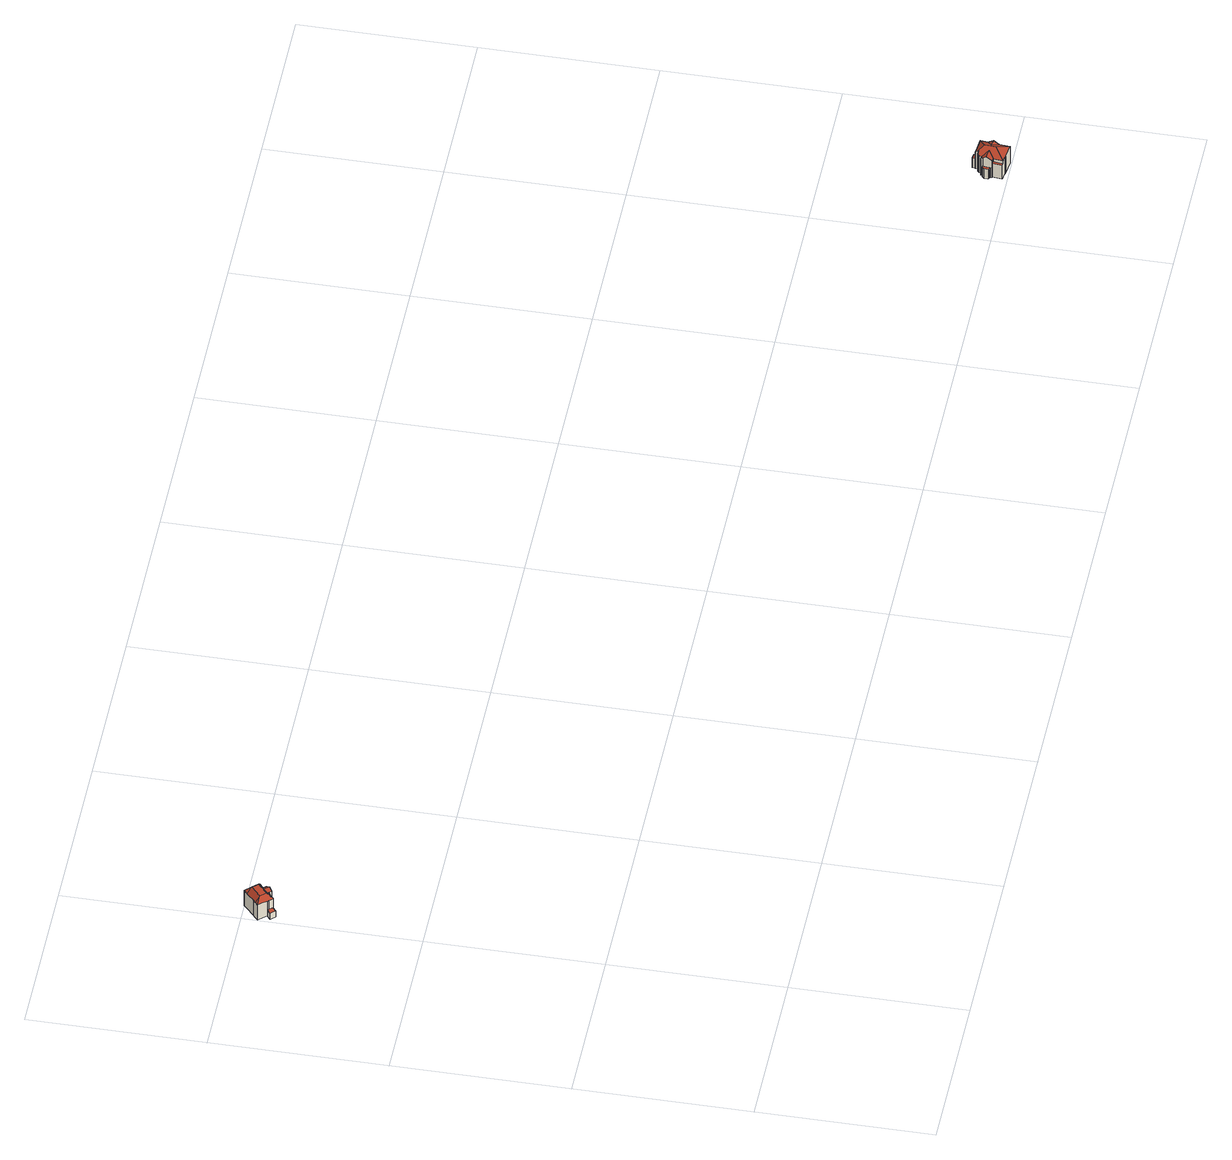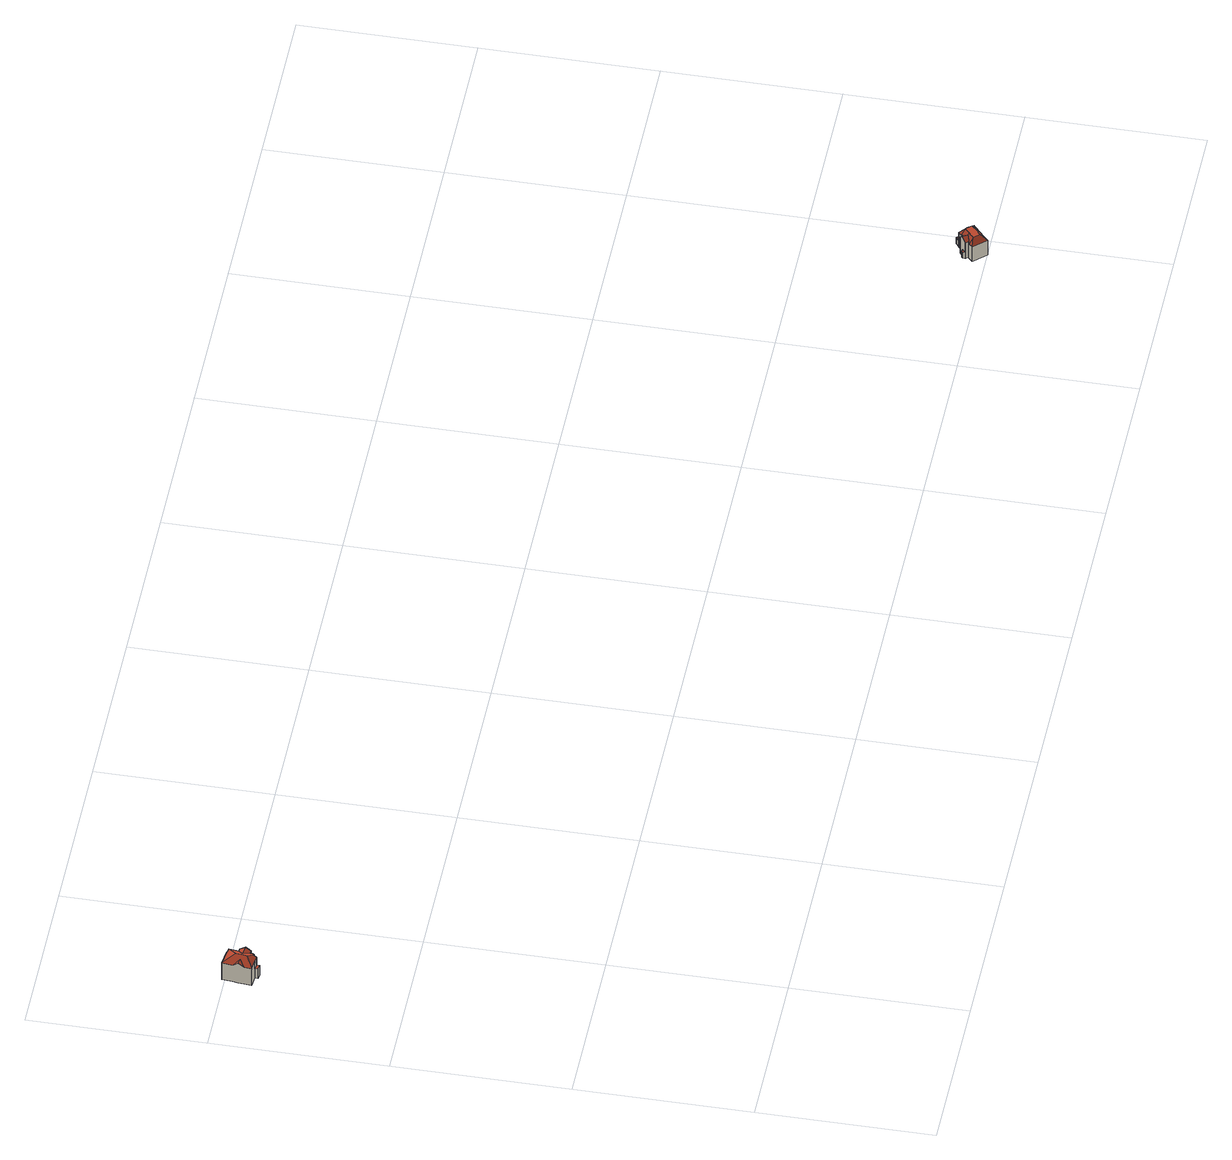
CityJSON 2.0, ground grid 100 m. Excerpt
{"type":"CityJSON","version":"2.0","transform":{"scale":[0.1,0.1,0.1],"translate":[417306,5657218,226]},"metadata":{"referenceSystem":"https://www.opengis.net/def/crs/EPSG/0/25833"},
"CityObjects":{
"building1":{"type":"Building","attributes":{"Gemeindeschluessel":"14612000","Geometrietyp2DReferenz":"3000","H_DGM":"226.36","MaxHBuilding":"14.36","MaxZBuilding":"240.72","sst":"ME3","confidence":"0.960477385544836","function":"31001_1000","roofType":"3400","measuredHeight":14.36,"storeysAboveGround":3},"address":[{"country":"Germany","locality":"Dresden","thoroughfareNumber":"45","thoroughfareName":"Plattleite","postcode":"01324"}],"geometry":[{"type":"Solid","lod":"2","boundaries":[[[[0,1,2,3,4,5]],[[6,7,8]],[[9,10,11,12,13,14,15,16,17]],[[18,19,20,21,22,23]],[[24,25,26,27,28,29,30,31,32,33]],[[14,13,34,35,8,7,36,0,15]],[[37,35,34,38]],[[39,40,41,42]],[[4,3,33,32,43,44]],[[45,46,47,48]],[[16,5,4,44,49,17]],[[50,45,48,51]],[[52,37,53,54]],[[2,33,3]],[[55,56,57,58]],[[59,46,45,50]],[[60,61,62,63,64,65]],[[66,21,67,27,26,25,24,33,2]],[[54,53,62,61]],[[68,69,70,71,41,40,20,19,18]],[[72,39,42,73,59,50,51,74,55,58,75,76,52,54,61,60,65,11,10,9,17,49,44,43,32,31,30,29,28]],[[35,37,52,76,75,58,57,6,8]],[[38,34,13,12]],[[57,56,69,68,18,77,6]],[[6,77,18,23,78,7]],[[15,0,5,16]],[[36,7,78,23,22,21,66,2,1,0]],[[47,46,59,73,42,41,71]],[[63,62,53,37,38,12,64]],[[39,72,28,27,67,20,40]],[[65,64,12,11]],[[55,74,51,48,47,71,70,69,56]],[[20,67,21]]]],"semantics":{"surfaces":[{"type":"RoofSurface","Z_MAX_ASL":"240.7198","Z_MIN_ASL":"237.2206","Z_Max":"14.359799999999979","Z_Min":"10.860599999999977","FACEAREA":"37.39104","NORMAL_AZI":"317.35392","NORMAL_H":"40.13554","DachTyp_LOD2":"1000;2100;2102;3108;3100","DachName_LOD2":"Flachdach;Pultdach;Pultdach-Eckelement-Invers;Pu","STRUKTUR":"Dach"},{"type":"RoofSurface","Z_MAX_ASL":"240.71","Z_MIN_ASL":"237.2708","Z_Max":"14.349999999999994","Z_Min":"10.910799999999995","FACEAREA":"5.19943","NORMAL_AZI":"137.09172","NORMAL_H":"36.06395","DachTyp_LOD2":"1000;2100;2102;3108;3100","DachName_LOD2":"Flachdach;Pultdach;Pultdach-Eckelement-Invers;Pu","STRUKTUR":"Dach"},{"type":"WallSurface"},{"type":"RoofSurface","Z_MAX_ASL":"240.71","Z_MIN_ASL":"237.2465","Z_Max":"14.349999999999994","Z_Min":"10.886499999999984","FACEAREA":"11.11165","NORMAL_AZI":"137.40372","NORMAL_H":"35.54826","DachTyp_LOD2":"1000;2100;2102;3108;3100","DachName_LOD2":"Flachdach;Pultdach;Pultdach-Eckelement-Invers;Pu","STRUKTUR":"Dach"},{"type":"RoofSurface","Z_MAX_ASL":"240.71","Z_MIN_ASL":"237.2245","Z_Max":"14.349999999999994","Z_Min":"10.864499999999992","FACEAREA":"30.05593","NORMAL_AZI":"227.08039","NORMAL_H":"35.84591","DachTyp_LOD2":"1000;2100;2102;3108;3100","DachName_LOD2":"Flachdach;Pultdach;Pultdach-Eckelement-Invers;Pu","STRUKTUR":"Dach"},{"type":"RoofSurface","Z_MAX_ASL":"230.7308","Z_MIN_ASL":"230.7308","Z_Max":"4.370799999999974","Z_Min":"4.370799999999974","FACEAREA":"1.90698","NORMAL_AZI":"-1","NORMAL_H":"90","DachTyp_LOD2":"1000;2100;2102;3108;3100","DachName_LOD2":"Flachdach;Pultdach;Pultdach-Eckelement-Invers;Pu","STRUKTUR":"Dach"},{"type":"RoofSurface","Z_MAX_ASL":"240.7198","Z_MIN_ASL":"237.2206","Z_Max":"14.359799999999979","Z_Min":"10.860599999999977","FACEAREA":"6.70902","NORMAL_AZI":"317.07557","NORMAL_H":"40.16723","DachTyp_LOD2":"1000;2100;2102;3108;3100","DachName_LOD2":"Flachdach;Pultdach;Pultdach-Eckelement-Invers;Pu","STRUKTUR":"Dach"},{"type":"RoofSurface","Z_MAX_ASL":"240.7198","Z_MIN_ASL":"237.23","Z_Max":"14.359799999999979","Z_Min":"10.869999999999976","FACEAREA":"32.40627","NORMAL_AZI":"47.11279","NORMAL_H":"40.06542","DachTyp_LOD2":"1000;2100;2102;3108;3100","DachName_LOD2":"Flachdach;Pultdach;Pultdach-Eckelement-Invers;Pu","STRUKTUR":"Dach"},{"type":"RoofSurface","Z_MAX_ASL":"239.774","Z_MIN_ASL":"237.23","Z_Max":"13.413999999999987","Z_Min":"10.869999999999976","FACEAREA":"10.66937","NORMAL_AZI":"47.09601","NORMAL_H":"58.2311","DachTyp_LOD2":"1000;2100;2102;3108;3100","DachName_LOD2":"Flachdach;Pultdach;Pultdach-Eckelement-Invers;Pu","STRUKTUR":"Dach"},{"type":"GroundSurface"},{"type":"RoofSurface","Z_MAX_ASL":"239.774","Z_MIN_ASL":"237.2659","Z_Max":"13.413999999999987","Z_Min":"10.905899999999974","FACEAREA":"9.22908","NORMAL_AZI":"227.03847","NORMAL_H":"58.2263","DachTyp_LOD2":"1000;2100;2102;3108;3100","DachName_LOD2":"Flachdach;Pultdach;Pultdach-Eckelement-Invers;Pu","STRUKTUR":"Dach"},{"type":"RoofSurface","Z_MAX_ASL":"240.71","Z_MIN_ASL":"237.2659","Z_Max":"14.349999999999994","Z_Min":"10.905899999999974","FACEAREA":"11.20893","NORMAL_AZI":"137.39797","NORMAL_H":"36.00204","DachTyp_LOD2":"1000;2100;2102;3108;3100","DachName_LOD2":"Flachdach;Pultdach;Pultdach-Eckelement-Invers;Pu","STRUKTUR":"Dach"},{"type":"RoofSurface","Z_MAX_ASL":"240.71","Z_MIN_ASL":"237.23","Z_Max":"14.349999999999994","Z_Min":"10.869999999999976","FACEAREA":"5.6969","NORMAL_AZI":"317.23637","NORMAL_H":"40.00659","DachTyp_LOD2":"1000;2100;2102;3108;3100","DachName_LOD2":"Flachdach;Pultdach;Pultdach-Eckelement-Invers;Pu","STRUKTUR":"Dach"},{"type":"RoofSurface","Z_MAX_ASL":"240.7198","Z_MIN_ASL":"240.71","Z_Max":"14.359799999999979","Z_Min":"14.349999999999994","FACEAREA":"36.15542","NORMAL_AZI":"-1","NORMAL_H":"89.96034","DachTyp_LOD2":"1000;2100;2102;3108;3100","DachName_LOD2":"Flachdach;Pultdach;Pultdach-Eckelement-Invers;Pu","STRUKTUR":"Dach"},{"type":"RoofSurface","Z_MAX_ASL":"230.79","Z_MIN_ASL":"230.79","Z_Max":"4.429999999999978","Z_Min":"4.429999999999978","FACEAREA":"11.19876","NORMAL_AZI":"-1","NORMAL_H":"90","DachTyp_LOD2":"1000;2100;2102;3108;3100","DachName_LOD2":"Flachdach;Pultdach;Pultdach-Eckelement-Invers;Pu","STRUKTUR":"Dach"},{"type":"RoofSurface","Z_MAX_ASL":"240.71","Z_MIN_ASL":"237.2465","Z_Max":"14.349999999999994","Z_Min":"10.886499999999984","FACEAREA":"6.1526","NORMAL_AZI":"137.03641","NORMAL_H":"35.50702","DachTyp_LOD2":"1000;2100;2102;3108;3100","DachName_LOD2":"Flachdach;Pultdach;Pultdach-Eckelement-Invers;Pu","STRUKTUR":"Dach"}],"values":[[0,1,2,3,2,4,2,2,2,5,2,2,2,6,2,2,2,7,2,8,9,2,2,10,11,12,13,2,14,2,2,2,15]]}}]},
"building2":{"type":"Building","attributes":{"Gemeindeschluessel":"14612000","Geometrietyp2DReferenz":"3000","H_DGM":"232.98","MaxHBuilding":"15.42","MaxZBuilding":"248.4","sst":"ME3","confidence":"0.920506459983348","function":"31001_1000","roofType":"3300","measuredHeight":15.42,"storeysAboveGround":3},"address":[{"country":"Germany","locality":"Dresden","thoroughfareNumber":"2","thoroughfareName":"Alexanderstraße","postcode":"01324"}],"geometry":[{"type":"Solid","lod":"2","boundaries":[[[[79,80,81,82,83]],[[84,85,86,87,88,89,90,91,92,93]],[[94,95,80,79]],[[96,97,98,99]],[[100,101,102,103,104,105]],[[96,106,107,97]],[[108,109,110,111]],[[112,113,100,105]],[[114,115,116,117]],[[118,119,120,121]],[[122,123,124,125]],[[126,124,123,127]],[[128,129,130,131]],[[89,88,87,86,132,118,121,133,134,135,136,137,114,117,112,105,104,103,94,79,83,111,110,138,139,140,128,131,141,126,127,142,90]],[[110,109,143,138]],[[85,84,144,92,91,145,146,147]],[[130,148,125,124,126,141,131]],[[125,148,149,122]],[[91,90,142,122,149]],[[145,91,149,148,130,129,150]],[[127,123,122,142]],[[93,92,144]],[[135,99,98,136]],[[132,151,119,118]],[[120,119,151,85,147,152]],[[84,93,144]],[[86,85,151,132]],[[113,116,115,153,154,80,95,102,101,100]],[[155,156,81,80,154,153]],[[138,143,157,139]],[[158,107,159,160,156,155]],[[157,150,129,128,140,139]],[[137,136,98,158,155,153,115,114]],[[160,159,108,82,81,156]],[[83,82,108,111]],[[134,133,121,120,152,106,96,99,135]],[[103,102,95,94]],[[117,116,113,112]],[[97,107,158,98]],[[152,147,146,145,150,157,143,109,108,159,107,106]]]],"semantics":{"surfaces":[{"type":"WallSurface"},{"type":"RoofSurface","Z_MAX_ASL":"242.98","Z_MIN_ASL":"242.98","Z_Max":"10","Z_Min":"10","FACEAREA":"8.73721","NORMAL_AZI":"-1","NORMAL_H":"90","DachTyp_LOD2":"3201;3110;3100;1000","DachName_LOD2":"einseitiges Walmdach;Satteldach mit zwei Gauben;Satteldach;Flachdach","STRUKTUR":"Dach"},{"type":"RoofSurface","Z_MAX_ASL":"239.98","Z_MIN_ASL":"239.98","Z_Max":"7","Z_Min":"7","FACEAREA":"5.50501","NORMAL_AZI":"-1","NORMAL_H":"90","DachTyp_LOD2":"3201;3110;3100;1000","DachName_LOD2":"einseitiges Walmdach;Satteldach mit zwei Gauben;Satteldach;Flachdach","STRUKTUR":"Dach"},{"type":"GroundSurface"},{"type":"RoofSurface","Z_MAX_ASL":"248.4","Z_MIN_ASL":"245.12","Z_Max":"15.420000000000016","Z_Min":"12.140000000000015","FACEAREA":"64.66231","NORMAL_AZI":"96.20661","NORMAL_H":"61.06281","DachTyp_LOD2":"3201;3110;3100;1000","DachName_LOD2":"einseitiges Walmdach;Satteldach mit zwei Gauben;Satteldach;Flachdach","STRUKTUR":"Dach"},{"type":"RoofSurface","Z_MAX_ASL":"248.4","Z_MIN_ASL":"245.12","Z_Max":"15.420000000000016","Z_Min":"12.140000000000015","FACEAREA":"29.04335","NORMAL_AZI":"5.94819","NORMAL_H":"52.15615","DachTyp_LOD2":"3201;3110;3100;1000","DachName_LOD2":"einseitiges Walmdach;Satteldach mit zwei Gauben;Satteldach;Flachdach","STRUKTUR":"Dach"},{"type":"RoofSurface","Z_MAX_ASL":"247.21","Z_MIN_ASL":"245.12","Z_Max":"14.230000000000018","Z_Min":"12.140000000000015","FACEAREA":"7.28774","NORMAL_AZI":"5.9246","NORMAL_H":"57.17591","DachTyp_LOD2":"3201;3110;3100;1000","DachName_LOD2":"einseitiges Walmdach;Satteldach mit zwei Gauben;Satteldach;Flachdach","STRUKTUR":"Dach"},{"type":"RoofSurface","Z_MAX_ASL":"248.4","Z_MIN_ASL":"245.12","Z_Max":"15.420000000000016","Z_Min":"12.140000000000015","FACEAREA":"39.38891","NORMAL_AZI":"185.92523","NORMAL_H":"61.36472","DachTyp_LOD2":"3201;3110;3100;1000","DachName_LOD2":"einseitiges Walmdach;Satteldach mit zwei Gauben;Satteldach;Flachdach","STRUKTUR":"Dach"},{"type":"RoofSurface","Z_MAX_ASL":"247.21","Z_MIN_ASL":"245.12","Z_Max":"14.230000000000018","Z_Min":"12.140000000000015","FACEAREA":"7.2876","NORMAL_AZI":"185.9246","NORMAL_H":"57.17519","DachTyp_LOD2":"3201;3110;3100;1000","DachName_LOD2":"einseitiges Walmdach;Satteldach mit zwei Gauben;Satteldach;Flachdach","STRUKTUR":"Dach"},{"type":"RoofSurface","Z_MAX_ASL":"239.98","Z_MIN_ASL":"239.98","Z_Max":"7","Z_Min":"7","FACEAREA":"7.18828","NORMAL_AZI":"-1","NORMAL_H":"90","DachTyp_LOD2":"3201;3110;3100;1000","DachName_LOD2":"einseitiges Walmdach;Satteldach mit zwei Gauben;Satteldach;Flachdach","STRUKTUR":"Dach"},{"type":"RoofSurface","Z_MAX_ASL":"247.11","Z_MIN_ASL":"245.1164","Z_Max":"14.130000000000024","Z_Min":"12.136400000000009","FACEAREA":"13.42957","NORMAL_AZI":"186.03723","NORMAL_H":"58.51769","DachTyp_LOD2":"3201;3110;3100;1000","DachName_LOD2":"einseitiges Walmdach;Satteldach mit zwei Gauben;Satteldach;Flachdach","STRUKTUR":"Dach"},{"type":"RoofSurface","Z_MAX_ASL":"247.11","Z_MIN_ASL":"245.1201","Z_Max":"14.130000000000024","Z_Min":"12.140100000000018","FACEAREA":"13.54212","NORMAL_AZI":"5.81275","NORMAL_H":"58.51834","DachTyp_LOD2":"3201;3110;3100;1000","DachName_LOD2":"einseitiges Walmdach;Satteldach mit zwei Gauben;Satteldach;Flachdach","STRUKTUR":"Dach"},{"type":"RoofSurface","Z_MAX_ASL":"248.4","Z_MIN_ASL":"245.1147","Z_Max":"15.420000000000016","Z_Min":"12.13470000000001","FACEAREA":"62.30931","NORMAL_AZI":"276.19719","NORMAL_H":"61.0725","DachTyp_LOD2":"3201;3110;3100;1000","DachName_LOD2":"einseitiges Walmdach;Satteldach mit zwei Gauben;Satteldach;Flachdach","STRUKTUR":"Dach"}],"values":[[0,0,0,1,0,0,0,0,0,0,2,0,0,3,0,4,0,0,0,5,0,6,0,0,7,8,0,9,0,0,10,0,0,11,0,0,0,0,0,12]]}}]}
},
"vertices":[
[46,2904,147],[76,2932,147],[106,2960,147],[86,2981,112],[43,2941,112],[26,2926,112],[93,2854,113],[76,2872,147],[75,2837,113],[9,2908,4],[28,2888,4],[48,2865,4],[48,2865,48],[48,2865,112],[28,2888,113],[9,2908,114],[8,2909,112],[8,2909,4],[111,2895,138],[119,2898,133],[153,2909,112],[136,2927,147],[121,2914,147],[106,2900,147],[128,2980,112],[148,2957,112],[158,2947,112],[174,2929,112],[174,2929,4],[158,2947,4],[148,2957,4],[128,2980,4],[108,3001,4],[108,3001,112],[57,2855,112],[74,2837,112],[66,2882,147],[74,2837,48],[57,2855,48],[145,2902,4],[145,2902,119],[156,2889,119],[156,2889,4],[86,2981,4],[43,2941,4],[147,2866,47],[156,2874,47],[156,2888,47],[136,2869,47],[26,2926,4],[147,2866,4],[136,2869,4],[74,2837,4],[72,2839,48],[72,2839,4],[118,2853,4],[118,2853,123],[106,2866,123],[106,2866,4],[156,2874,4],[34,2834,4],[49,2818,4],[49,2818,48],[34,2834,48],[25,2844,48],[25,2844,4],[127,2938,147],[174,2929,113],[123,2881,138],[135,2868,138],[136,2869,137],[156,2888,120],[153,2909,4],[156,2888,4],[135,2868,4],[93,2854,4],[75,2837,4],[102,2874,125],[91,2886,147],
[6436,127,70],[6436,127,140],[6436,127,198],[6437,138,191],[6437,138,70],[6566,60,191],[6559,0,191],[6559,0,70],[6566,60,70],[6569,92,70],[6573,124,70],[6577,166,70],[6577,166,191],[6573,124,191],[6569,92,212],[6428,129,70],[6428,129,140],[6442,16,170],[6448,72,170],[6432,74,170],[6427,18,170],[6415,94,140],[6416,108,140],[6416,116,140],[6416,116,70],[6416,108,70],[6415,94,70],[6442,16,191],[6448,72,191],[6455,136,191],[6456,150,191],[6456,150,70],[6455,136,70],[6422,85,70],[6422,85,140],[6429,74,70],[6429,74,140],[6430,83,140],[6430,83,70],[6468,10,70],[6468,10,191],[6468,13,193],[6468,13,70],[6515,173,140],[6517,192,140],[6488,194,140],[6486,176,140],[6488,194,70],[6517,192,70],[6483,176,70],[6483,176,192],[6486,175,191],[6486,175,70],[6477,9,70],[6445,16,70],[6442,16,70],[6427,18,70],[6432,74,70],[6431,74,70],[6465,160,70],[6481,158,70],[6481,159,70],[6486,176,70],[6515,173,70],[6465,160,195],[6532,96,212],[6514,130,224],[6510,98,224],[6507,66,224],[6486,176,191],[6515,173,191],[6481,159,204],[6477,9,191],[6445,16,193],[6431,74,140],[6434,106,140],[6431,74,191],[6434,106,211],[6481,158,204],[6432,74,191],[6487,101,211],[6451,104,211]
]}
